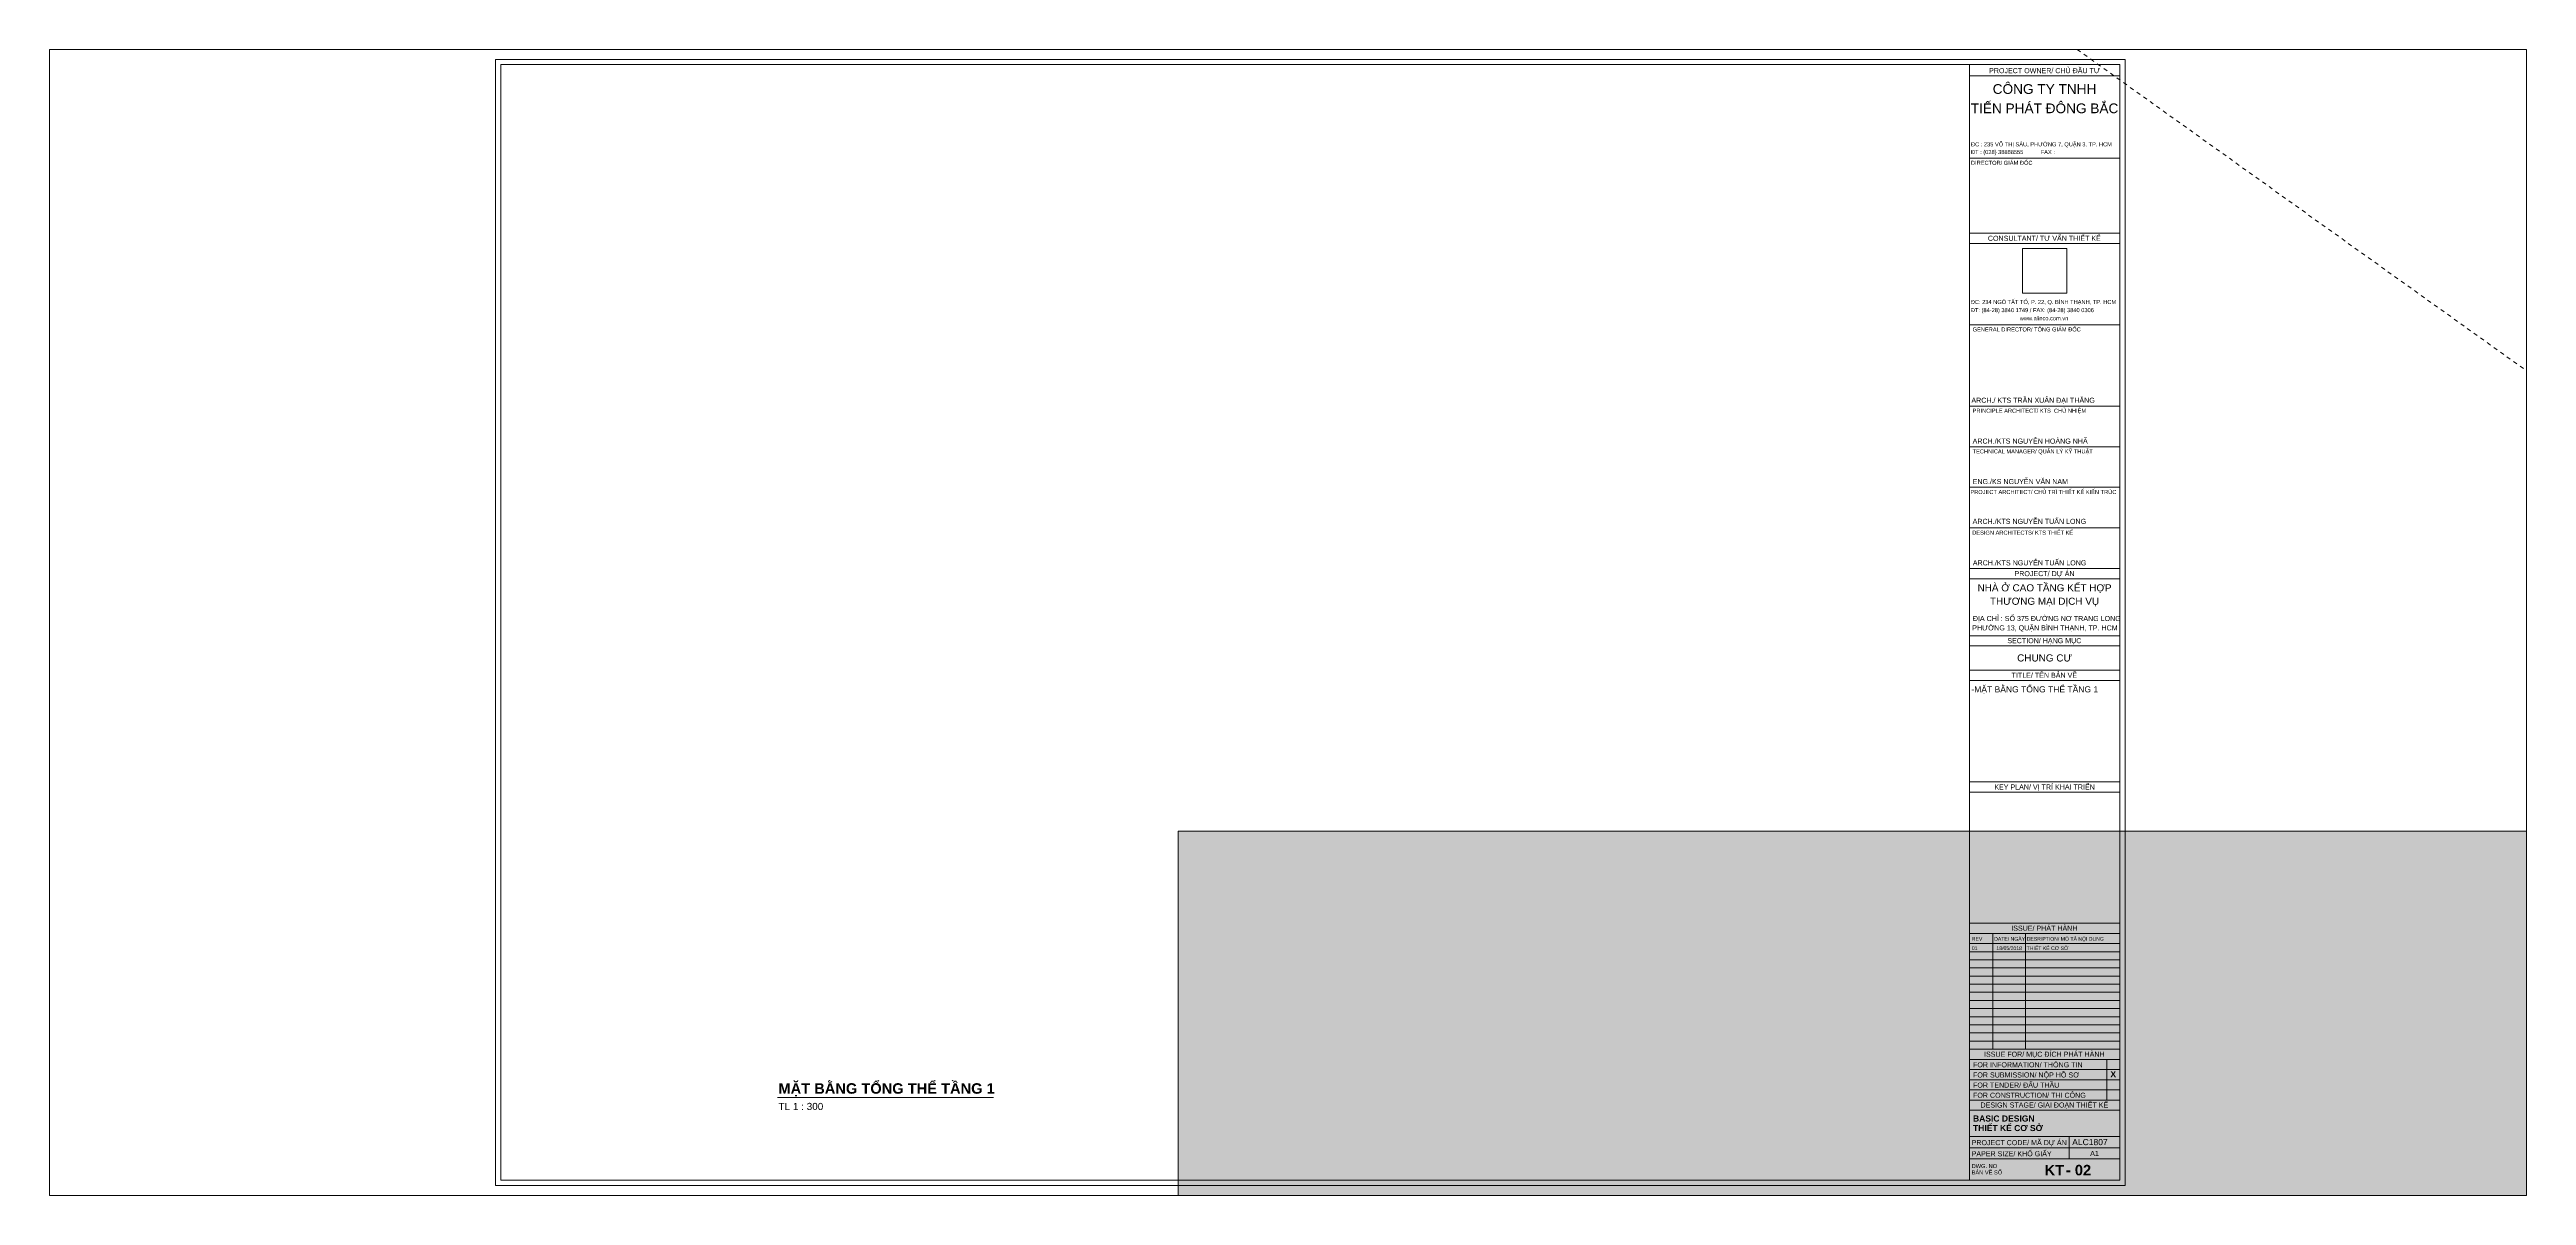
# Paper-space layout 'Layout1' of a CAD drawing. Header units: millimetres. Extents: x -433 to 1396, y 31 to 877.
# The model-space entities are those that its viewports show. They can reach past a viewport. Long polylines and large blocks are cut down to what shows.
import ezdxf

# ---------------------------------------------------------------- set-up
doc = ezdxf.new("R2010")
doc.units = ezdxf.units.MM
doc.linetypes.add('gf$0$Dash', pattern=[6, 3, -3])
for name, color, linetype, lineweight in [('DIM', 1, 'Continuous', 5), ('G-ANNO-TTLB', 6, 'Continuous', 5), ('G-ANNO-TTLB-MEDM', 33, 'Continuous', 9), ('G-ANNO-TTLB-THIN', 151, 'Continuous', 5), ('gf$0$A-_DETA----_E', 8, 'Continuous', 9), ('NET CAT', 3, 'Continuous', 5), ('NET-THAY', 2, 'Continuous', 9)]:
    doc.layers.add(name, color=color, linetype=linetype, lineweight=lineweight)
doc.layers.add('G-ANNO-NPLT', color=7, linetype='Continuous', plot=False)
doc.styles.add('Arial', font='arial.ttf')
doc.styles.add('Arial_1', font='arial.ttf', dxfattribs={"height": 400})
doc.styles.add('Arial_10', font='arial.ttf', dxfattribs={"height": 3.5})
doc.styles.add('Arial_2', font='arial.ttf', dxfattribs={"height": 800})
doc.styles.add('Arial_3', font='arial.ttf', dxfattribs={"height": 500})
doc.styles.add('Arial_4', font='arial.ttf', dxfattribs={"height": 4.8})
doc.styles.add('Arial_5', font='arial.ttf', dxfattribs={"height": 2})
doc.styles.add('Arial_6', font='arial.ttf', dxfattribs={"height": 3.5})
doc.styles.add('Arial_7', font='arial.ttf', dxfattribs={"height": 3})
doc.styles.add('Arial_8', font='arial.ttf', dxfattribs={"height": 1.8})
doc.styles.add('Arial_B', font='arialbd.ttf', dxfattribs={"height": 619.047619})
doc.styles.add('Arial_B_1', font='arialbd.ttf', dxfattribs={"height": 5.15873})
doc.styles.add('Arial_B_2', font='arialbd.ttf', dxfattribs={"height": 5.15873})
picture_1 = doc.add_image_def('image1.jpg', size_in_pixel=(598, 599))

# ---------------------------------------------------------------- blocks, each defined once
blk = doc.blocks.new('KT-A1 - KT-A1-1017761--MẶT BẰNG TỔNG THỂ TẦNG 1')
at = {"layer": 'G-ANNO-TTLB-MEDM'}
for p, q in [((28, 553.5), (28, 4.5)), ((825, 553.5), (28, 553.5)), ((751, 553.5), (751, 4.5)), ((825, 4.5), (825, 553.5)), ((28, 4.5), (825, 4.5))]:
    blk.add_line(p, q, dxfattribs=at)
at = {"layer": 'G-ANNO-TTLB-THIN'}
for p, q in [((827.5, 556), (25.5, 556)), ((25.5, 556), (25.5, 2)), ((827.5, 2), (827.5, 556)), ((825, 548), (751, 548)), ((825, 507.5), (751, 507.5)), ((825, 470.5), (751, 470.5)), ((825, 465.5), (751, 465.5)), ((825, 425.5), (751, 425.5)), ((825, 385.5), (751, 385.5)), ((825, 365.5), (751, 365.5)), ((825, 345.5), (751, 345.5)), ((825, 325.5), (751, 325.5)), ((825, 305.5), (751, 305.5)), ((825, 300.5), (751, 300.5)), ((825, 272.5), (751, 272.5)), ((825, 267.5), (751, 267.5)), ((825, 255.5), (751, 255.5)), ((825, 250.5), (751, 250.5)), ((825, 200.5), (751, 200.5)), ((825, 195.5), (751, 195.5)), ((825, 131), (751, 131)), ((825, 126), (751, 126)), ((762.5, 69), (762.5, 126)), ((778.5, 69), (778.5, 126)), ((825, 121), (751, 121)), ((825, 117), (751, 117)), ((825, 113), (751, 113)), ((825, 109), (751, 109)), ((825, 105), (751, 105)), ((825, 101), (751, 101)), ((825, 97), (751, 97)), ((825, 93), (751, 93)), ((825, 89), (751, 89)), ((825, 85), (751, 85)), ((825, 81), (751, 81)), ((825, 77), (751, 77)), ((825, 73), (751, 73)), ((825, 69), (751, 69)), ((825, 64), (751, 64)), ((818.5, 44), (818.5, 64)), ((825, 59), (751, 59)), ((825, 54), (751, 54)), ((825, 49), (751, 49)), ((825, 44), (751, 44)), ((825, 39), (751, 39)), ((825, 26), (751, 26)), ((800, 26), (800, 15)), ((825, 20.5), (751, 20.5)), ((825, 15), (751, 15)), ((25.5, 2), (827.5, 2))]:
    blk.add_line(p, q, dxfattribs=at)
at = {"layer": 'G-ANNO-TTLB', "line_spacing_factor": 0.936439}
for s, insert, char_height, width, attachment_point, style in [('\\pt12.7,25.4,38.1,50.8,63.5,76.2,88.9,101.6,114.3,127,139.7,152.4,165.1,177.8,190.5,203.2,215.9,228.6,241.3,254,266.7,279.4,292.1,304.8,317.5,330.2,342.9,355.6,368.3,381,393.7,406.4;PROJECT OWNER/ CHỦ {\\fArial|b0|i0|c238|p34;ĐẦU T}Ư', (787.9, 551.8), 2.5, 72.23, 2, 'Arial'), ('\\pt12,24,36,48,60,72,84,96,108,120,132,144,156,168,180,192,204,216,228,240,252,264,276,288,300,312,324,336,348,360,372,384;DIRECTOR/ GIÁM {\\fArial|b0|i0|c238|p34;ĐỐC}', (751.7, 506.2), 2, 30.89, 1, 'Arial_1'), ('\\pt12.7,25.4,38.1,50.8,63.5,76.2,88.9,101.6,114.3,127,139.7,152.4,165.1,177.8,190.5,203.2,215.9,228.6,241.3,254,266.7,279.4,292.1,304.8,317.5,330.2,342.9,355.6,368.3,381,393.7,406.4;CONSULTANT/ T{\\fArial|b0|i0|c163|p34;Ư VẤN THIẾT KẾ}', (787.8, 469.3), 2.5, 72.36, 2, 'Arial'), ('\\pt12,24,36,48,60,72,84,96,108,120,132,144,156,168,180,192,204,216,228,240,252,264,276,288,300,312,324,336,348,360,372,384;{\\fArial|b0|i0|c238|p34;ĐC: 234 NGÔ TẤT TỐ, P. 22, Q. B}ÌNH THẠNH, TP. HCM', (751.6, 437.7), 2, 72.89, 1, 'Arial_1'), ('\\pt12,24,36,48,60,72,84,96,108,120,132,144,156,168,180,192,204,216,228,240,252,264,276,288,300,312,324,336,348,360,372,384;{\\fArial|b0|i0|c238|p34;ĐT: (84-28) 3840 1749 / FAX: (84-28) 3840 0306}', (751.6, 433.7), 2, 72.89, 1, 'Arial_1'), ('\\pt12,24,36,48,60,72,84,96,108,120,132,144,156,168,180,192,204,216,228,240,252,264,276,288,300,312,324,336,348,360,372,384;{\\fArial|b0|i0|c238|p34;www.alinco.com.vn}', (775.7, 429.7), 2, 24.61, 1, 'Arial_1'), ('\\pt12,24,36,48,60,72,84,96,108,120,132,144,156,168,180,192,204,216,228,240,252,264,276,288,300,312,324,336,348,360,372,384;GENERAL DIRECTOR/ TỔNG GIÁM {\\fArial|b0|i0|c238|p34;ĐỐC}', (752.5, 424.2), 2, 71.44, 1, 'Arial_1'), ('\\pt12.7,25.4,38.1,50.8,63.5,76.2,88.9,101.6,114.3,127,139.7,152.4,165.1,177.8,190.5,203.2,215.9,228.6,241.3,254,266.7,279.4,292.1,304.8,317.5,330.2,342.9,355.6,368.3,381,393.7,406.4;ARCH./ KTS TRẦN XUÂN {\\fArial|b0|i0|c238|p34;ĐẠI THẮNG}', (751.9, 389.6), 2.5, 72.03, 1, 'Arial'), ('\\pt12,24,36,48,60,72,84,96,108,120,132,144,156,168,180,192,204,216,228,240,252,264,276,288,300,312,324,336,348,360,372,384;PRINCIPLE ARCHITECT/ KTS  CHỦ NHIỆM', (752.5, 384.2), 2, 71.44, 1, 'Arial_1'), ('\\pt12,24,36,48,60,72,84,96,108,120,132,144,156,168,180,192,204,216,228,240,252,264,276,288,300,312,324,336,348,360,372,384;TECHNICAL MANAGER/ QUẢN LÝ KỸ THUẬT', (752.5, 364.2), 2, 71.24, 1, 'Arial_1'), ('\\pt12,24,36,48,60,72,84,96,108,120,132,144,156,168,180,192,204,216,228,240,252,264,276,288,300,312,324,336,348,360,372,384;PROJECT ARCHITECT/ CHỦ TRÌ THIẾT KẾ KIẾN TRÚC', (751.4, 344.2), 2, 75.21, 1, 'Arial_1'), ('\\pt12,24,36,48,60,72,84,96,108,120,132,144,156,168,180,192,204,216,228,240,252,264,276,288,300,312,324,336,348,360,372,384;DESIGN ARCHITECTS/ KTS THIẾT KẾ', (752.3, 324.2), 2, 71.24, 1, 'Arial_1'), ('\\pt12.7,25.4,38.1,50.8,63.5,76.2,88.9,101.6,114.3,127,139.7,152.4,165.1,177.8,190.5,203.2,215.9,228.6,241.3,254,266.7,279.4,292.1,304.8,317.5,330.2,342.9,355.6,368.3,381,393.7,406.4;PROJECT/ DỰ ÁN', (787.9, 304.3), 2.5, 72.36, 2, 'Arial'), ('\\pt12.7,25.4,38.1,50.8,63.5,76.2,88.9,101.6,114.3,127,139.7,152.4,165.1,177.8,190.5,203.2,215.9,228.6,241.3,254,266.7,279.4,292.1,304.8,317.5,330.2,342.9,355.6,368.3,381,393.7,406.4;SECTION/ HẠNG MỤC', (787.8, 271.3), 2.5, 72.36, 2, 'Arial'), ('\\pt12.7,25.4,38.1,50.8,63.5,76.2,88.9,101.6,114.3,127,139.7,152.4,165.1,177.8,190.5,203.2,215.9,228.6,241.3,254,266.7,279.4,292.1,304.8,317.5,330.2,342.9,355.6,368.3,381,393.7,406.4;TITLE/ TÊN BẢN VẼ', (787.8, 254.3), 2.5, 72.36, 2, 'Arial'), ('\\pt12.7,25.4,38.1,50.8,63.5,76.2,88.9,101.6,114.3,127,139.7,152.4,165.1,177.8,190.5,203.2,215.9,228.6,241.3,254,266.7,279.4,292.1,304.8,317.5,330.2,342.9,355.6,368.3,381,393.7,406.4;KEY PLAN/ VỊ TRÍ KHAI TRIỂN', (787.9, 199.3), 2.5, 72.36, 2, 'Arial'), ('\\pt12.70001,25.4,38.10001,50.8,63.5,76.19999,88.9,101.59999,114.3,127.00001,139.7,152.40001,165.1,177.8,190.49999,203.2,215.89999,228.6,241.30001,254,266.70001,279.4,292.1,304.79999,317.5,330.19999,342.9,355.60001,368.3,381.00001,393.7,406.4;REV', (752.1, 124.2), 1.8, 9.39, 1, 'Arial_2'), ('\\pt12.70001,25.4,38.10001,50.8,63.5,76.19999,88.9,101.59999,114.3,127.00001,139.7,152.40001,165.1,177.8,190.49999,203.2,215.89999,228.6,241.30001,254,266.70001,279.4,292.1,304.79999,317.5,330.19999,342.9,355.60001,368.3,381.00001,393.7,406.4;DATE/ NGÀY', (763.1, 124.2), 1.8, 15.21, 1, 'Arial_2'), ('\\pt12.7,25.4,38.1,50.8,63.5,76.2,88.9,101.6,114.3,127,139.7,152.4,165.1,177.8,190.5,203.2,215.9,228.6,241.3,254,266.7,279.4,292.1,304.8,317.5,330.2,342.9,355.6,368.3,381,393.7,406.4;ISSUE/ PHÁT HÀNH', (787.8, 129.8), 2.5, 72.36, 2, 'Arial'), ('\\pt12.70001,25.4,38.10001,50.8,63.5,76.19999,88.9,101.59999,114.3,127.00001,139.7,152.40001,165.1,177.8,190.49999,203.2,215.89999,228.6,241.30001,254,266.70001,279.4,292.1,304.79999,317.5,330.19999,342.9,355.60001,368.3,381.00001,393.7,406.4;DESRIPTION/ MÔ TẢ NỘI DUNG', (779.1, 124.2), 1.8, 44.91, 1, 'Arial_2'), ('\\pt12.7,25.4,38.1,50.8,63.5,76.2,88.9,101.6,114.3,127,139.7,152.4,165.1,177.8,190.5,203.2,215.9,228.6,241.3,254,266.7,279.4,292.1,304.8,317.5,330.2,342.9,355.6,368.3,381,393.7,406.4;FOR INFORMATION/ THÔNG TIN', (752.7, 62.6), 2.5, 54.77, 1, 'Arial'), ('\\pt12.7,25.4,38.1,50.8,63.5,76.2,88.9,101.6,114.3,127,139.7,152.4,165.1,177.8,190.5,203.2,215.9,228.6,241.3,254,266.7,279.4,292.1,304.8,317.5,330.2,342.9,355.6,368.3,381,393.7,406.4;ISSUE FOR/ MỤC {\\fArial|b0|i0|c238|p34;ĐÍCH PHÁT H}ÀNH', (787.8, 67.8), 2.5, 72.36, 2, 'Arial'), ('\\pt12.7,25.4,38.1,50.8,63.5,76.2,88.9,101.6,114.3,127,139.7,152.4,165.1,177.8,190.5,203.2,215.9,228.6,241.3,254,266.7,279.4,292.1,304.8,317.5,330.2,342.9,355.6,368.3,381,393.7,406.4;FOR SUBMISSION/ NỘP HỒ S{\\fArial|b0|i0|c163|p34;Ơ}', (752.7, 57.6), 2.5, 53.38, 1, 'Arial'), ('\\pt12.7,25.4,38.1,50.8,63.5,76.2,88.9,101.6,114.3,127,139.7,152.4,165.1,177.8,190.5,203.2,215.9,228.6,241.3,254,266.7,279.4,292.1,304.8,317.5,330.2,342.9,355.6,368.3,381,393.7,406.4;FOR TENDER/ {\\fArial|b0|i0|c238|p34;ĐẤU THẦU}', (752.7, 52.6), 2.5, 43.66, 1, 'Arial'), ('\\pt12.69999,25.40001,38.1,50.79999,63.50001,76.2,88.89999,101.60001,114.3,126.99999,139.70001,152.4,165.09999,177.80001,190.5,203.19999,215.90001,228.6,241.29999,254.00001,266.7,279.39999,292.10001,304.8,317.49999,330.20001,342.9,355.59999,368.30001,381,393.69999,406.40001;X', (820.3, 58.2), 3, 2.939, 1, 'Arial_B'), ('\\pt12.7,25.4,38.1,50.8,63.5,76.2,88.9,101.6,114.3,127,139.7,152.4,165.1,177.8,190.5,203.2,215.9,228.6,241.3,254,266.7,279.4,292.1,304.8,317.5,330.2,342.9,355.6,368.3,381,393.7,406.4;FOR CONSTRUCTION/ THI CÔNG', (752.7, 47.6), 2.5, 56.09, 1, 'Arial'), ('\\pt12.7,25.4,38.1,50.8,63.5,76.2,88.9,101.6,114.3,127,139.7,152.4,165.1,177.8,190.5,203.2,215.9,228.6,241.3,254,266.7,279.4,292.1,304.8,317.5,330.2,342.9,355.6,368.3,381,393.7,406.4;DESIGN STAGE/ GIAI {\\fArial|b0|i0|c238|p34;ĐOẠN THIẾT KẾ}', (787.8, 42.8), 2.5, 72.36, 2, 'Arial'), ('\\pt12.7,25.4,38.1,50.8,63.5,76.2,88.9,101.6,114.3,127,139.7,152.4,165.1,177.8,190.5,203.2,215.9,228.6,241.3,254,266.7,279.4,292.1,304.8,317.5,330.2,342.9,355.6,368.3,381,393.7,406.4;PROJECT CODE/ MÃ DỰ ÁN', (752, 24.3), 2.5, 46.96, 1, 'Arial'), ('\\pt12.69999,25.40001,38.1,50.79999,63.50001,76.2,88.89999,101.60001,114.3,126.99999,139.70001,152.4,165.09999,177.80001,190.5,203.19999,215.90001,228.6,241.29999,254.00001,266.7,279.39999,292.10001,304.8,317.49999,330.20001,342.9,355.59999,368.30001,381,393.69999,406.40001;BASIC DESIGN THIẾT KẾ C{\\fArial|b1|i0|c163|p34;Ơ SỞ}', (752.7, 36.4), 3, 35.46, 1, 'Arial_B'), ('\\pt12.7,25.4,38.1,50.8,63.5,76.2,88.9,101.6,114.3,127,139.7,152.4,165.1,177.8,190.5,203.2,215.9,228.6,241.3,254,266.7,279.4,292.1,304.8,317.5,330.2,342.9,355.6,368.3,381,393.7,406.4;PAPER SIZE/ KHỔ GIẤY', (752, 18.8), 2.5, 46.96, 1, 'Arial'), ('\\pt12,24,36,48,60,72,84,96,108,120,132,144,156,168,180,192,204,216,228,240,252,264,276,288,300,312,324,336,348,360,372,384;DWG. NO BẢN VẼ SỐ', (752, 12.5), 2, 16.14, 1, 'Arial_1'), ('\\pt12.7,25.4,38.1,50.8,63.5,76.2,88.9,101.6,114.3,127,139.7,152.4,165.1,177.8,190.5,203.2,215.9,228.6,241.3,254,266.7,279.4,292.1,304.8,317.5,330.2,342.9,355.6,368.3,381,393.7,406.4;A1', (812.5, 19), 2.5, 23.02, 2, 'Arial')]:
    blk.add_mtext(s, dxfattribs=dict(at, insert=insert, char_height=char_height, width=width, attachment_point=attachment_point, style=style))
at = {"layer": 'G-ANNO-TTLB'}
image = blk.add_image(picture_1, insert=(777, 441), size_in_units=(21.9, 22), dxfattribs=at)
image.dxf.flags = 7
blk = doc.blocks.new('A$C2AE12097')
at = {"layer": 'G-ANNO-TTLB'}
blk.add_blockref('KT-A1 - KT-A1-1017761--MẶT BẰNG TỔNG THỂ TẦNG 1', (-0.5, 1), dxfattribs=at)
at = {"layer": 'G-ANNO-TTLB', "line_spacing_factor": 0.941778}
for s, insert, char_height, width, attachment_point, style in [('TIẾN PHÁT ĐÔNG BẮC', (787.4, 535.4), 4.8, 86.68, 2, 'Arial_4'), ('CÔNG TY TNHH', (787.4, 544.9), 4.8, 60.705, 2, 'Arial_4'), ('ĐC : 235 VÕ THỊ SÁU, PHƯỜNG 7, QUẬN 3, TP. HCM', (751.2, 516.3), 2, 82.809, 1, 'Arial_5'), ('ĐT : (028) 38888555           FAX :', (751.2, 512.5), 2, 49.411, 1, 'Arial_5'), ('ARCH./KTS NGUYỄN HOÀNG NHÃ', (752, 370.5), 2.5, 67.52, 1, 'Arial_3'), ('ENG./KS NGUYỄN VĂN NAM', (752, 350.6), 2.5, 55.981, 1, 'Arial_3'), ('ARCH./KTS NGUYỄN TUẤN LONG', (752, 331), 2.5, 66.602, 1, 'Arial_3'), ('ARCH./KTS NGUYỄN TUẤN LONG', (752.1, 310.6), 2.5, 66.602, 1, 'Arial_3'), ('NHÀ Ở CAO TẦNG KẾT HỢP', (787.4, 298.8), 3.5, 78.757, 2, 'Arial_6'), ('ĐỊA CHỈ : SỐ 375 ĐƯỜNG NƠ TRANG LONG', (752.1, 283.2), 2.5, 86.925, 1, 'Arial_3'), ('THƯƠNG MẠI DỊCH VỤ', (787.4, 292.2), 3.5, 64.059, 2, 'Arial_6'), ('PHƯỜNG 13, QUẬN BÌNH THẠNH, TP. HCM', (751.8, 278.6), 2.5, 85.364, 1, 'Arial_3'), ('CHUNG CƯ', (787.4, 264.3), 3.5, 32.137, 2, 'Arial_6'), ('-MẶT BẰNG TỔNG THỂ TẦNG 1', (751.4, 248.6), 3, 74.445, 1, 'Arial_7'), ('01', (751.6, 120.6), 1.8, 3.35, 1, 'Arial_8'), ('18/05/2018', (770, 120.6), 1.8, 15.073, 2, 'Arial_8'), ('THIẾT KẾ CƠ SỞ', (778.6, 120.6), 1.8, 24.504, 1, 'Arial_8'), ('ALC1807', (801, 25.8), 3, 20.897, 1, 'Arial_7'), ('KT', (787.4, 13.1), 5.16, 11.202, 1, 'Arial_B_1'), ('- 02', (797.9, 13.1), 5.16, 14.447, 1, 'Arial_B_1')]:
    blk.add_mtext(s, dxfattribs=dict(at, insert=insert, char_height=char_height, width=width, attachment_point=attachment_point, style=style))
blk = doc.blocks.new('ALC1807-ASCENT PLAZA-KET CAU 1_rvt-1-MẶT BẰNG TẦNG 1')
at = {"layer": 'NET CAT'}
blk.add_hatch(color=7, dxfattribs=at).paths.add_polyline_path([(2400.5, -0.1), (2400.5, 299.9), (400.5, 299.9), (400.5, -0.1)], flags=0)
at = {"layer": 'NET CAT', "color": 90, "lineweight": 13}
for p, q in [((2400.5, 299.9), (400.5, 299.9)), ((400.5, 299.9), (400.5, -0.1))]:
    blk.add_line(p, q, dxfattribs=at)
blk = doc.blocks.new('A$C56D52FB6')
at = {"layer": 'gf$0$A-_DETA----_E', "color": 190, "linetype": 'gf$0$Dash'}
blk.add_line((-96642.7, -19289.1, 0), (-90719.1, -23524.7, 0), dxfattribs=at)

msp = doc.modelspace()

# ---------------------------------------------------------------- block references
at = {"lineweight": 5}
msp.add_blockref('ALC1807-ASCENT PLAZA-KET CAU 1_rvt-1-MẶT BẰNG TẦNG 1', (0, 0), dxfattribs=at)
at = {"layer": 'NET-THAY'}
msp.add_blockref('A$C56D52FB6', (95969.7, 21408.2), dxfattribs=at)

psp = doc.layouts.get("Layout1")

# ---------------------------------------------------------------- texts
at = {"layer": 'G-ANNO-TTLB', "insert": (105.5, 99.3), "char_height": 5.25, "width": 39.528, "attachment_point": 1, "line_spacing_factor": 0.941778, "style": 'Arial_10'}
psp.add_mtext('TL 1 : 300', dxfattribs=at)

# ---------------------------------------------------------------- viewports
at = {"layer": '0'}
psp.add_viewport(center=(481.6, 453.9), size=(1828.7, 845.819), view_center_point=(481.6, 453.9), view_height=845.819, dxfattribs=at)

# ---------------------------------------------------------------- next in the draw order: texts
at = {"layer": 'G-ANNO-TTLB', "lineweight": 30, "insert": (102.4, 113.8), "char_height": 7.738, "width": 166.051, "attachment_point": 1, "line_spacing_factor": 0.941778, "style": 'Arial_B_2', "bg_fill": 3, "box_fill_scale": 1.25, "bg_fill_color": 256, "bg_fill_true_color": 13158600, "bg_fill_transparency": 0}
psp.add_mtext(' MẶT BẰNG TỔNG THỂ TẦNG 1', dxfattribs=at)

# ---------------------------------------------------------------- next in the draw order: linework, layer by layer
at = {"layer": 'G-ANNO-NPLT', "lineweight": 5}
psp.add_line((104.7, 103.3), (264.1, 103.3), dxfattribs=at)

# ---------------------------------------------------------------- next in the draw order: block references
at = {"layer": 'DIM', "xscale": 1.5, "yscale": 1.5, "zscale": 1.5}
psp.add_blockref('A$C2AE12097', (-140.9, 33.9), dxfattribs=at)

doc.saveas('drawing.dxf')
